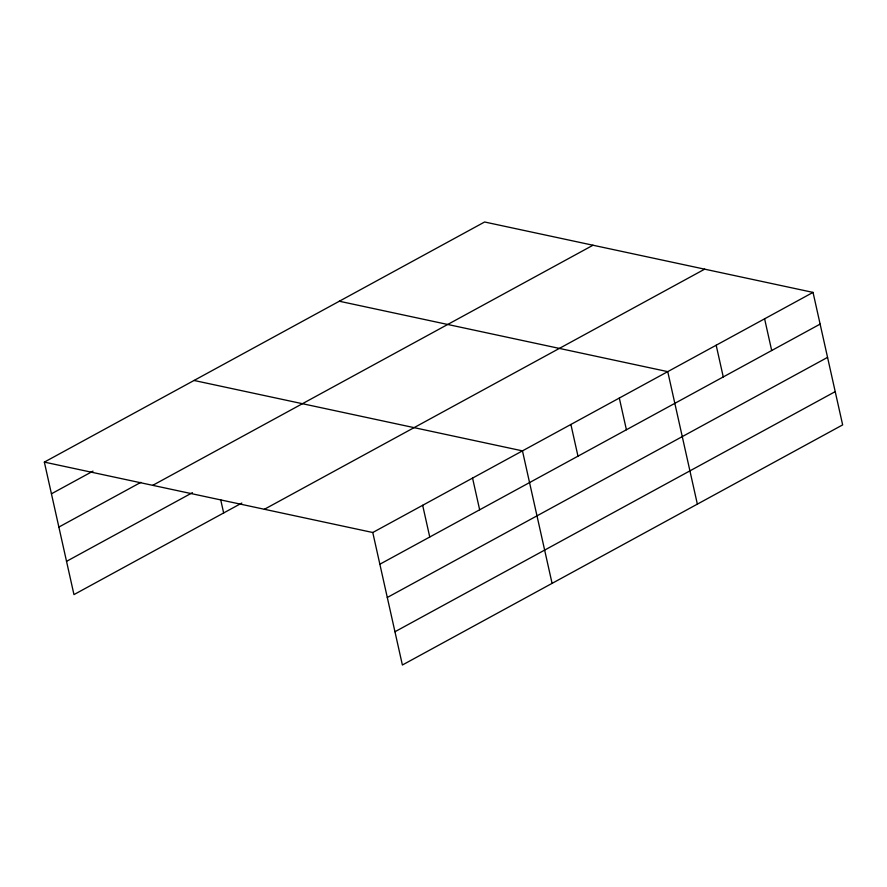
<?xml version="1.0" encoding="UTF-8"?>
<svg xmlns="http://www.w3.org/2000/svg" width="887" height="887" viewBox="0 0 887 887"><rect width="100%" height="100%" fill="white"/><g stroke="black" fill="none" stroke-linecap="round" stroke-linejoin="round"><path stroke-width="1.33" d="M44.35 462.105L484.612 221.994L813.035 292.4L842.65 424.895L402.388 665.006L372.773 532.51L44.35 462.105L73.965 594.6L241.818 503.051M51.435 493.804L93.013 471.13M58.875 527.066L140.845 482.362M152.73 485.344L592.993 245.233M66.536 561.338L192.457 492.662M264.393 509.282L704.655 269.171M372.773 532.51L813.035 292.4M379.858 564.221L820.12 324.11M387.297 597.483L827.56 357.372M394.948 631.744L835.21 391.633M339.322 301.236L667.745 371.642L697.359 504.138M194.042 380.468L522.465 450.873L552.08 583.369M764.605 318.821L771.69 350.52M716.175 345.231L723.26 376.931M619.314 398.052L626.41 429.763M570.895 424.463L577.98 456.173M472.56 478.093L479.656 509.792M422.667 505.302L429.751 537.012M220.686 499.658L223.657 512.963"/></g></svg>
